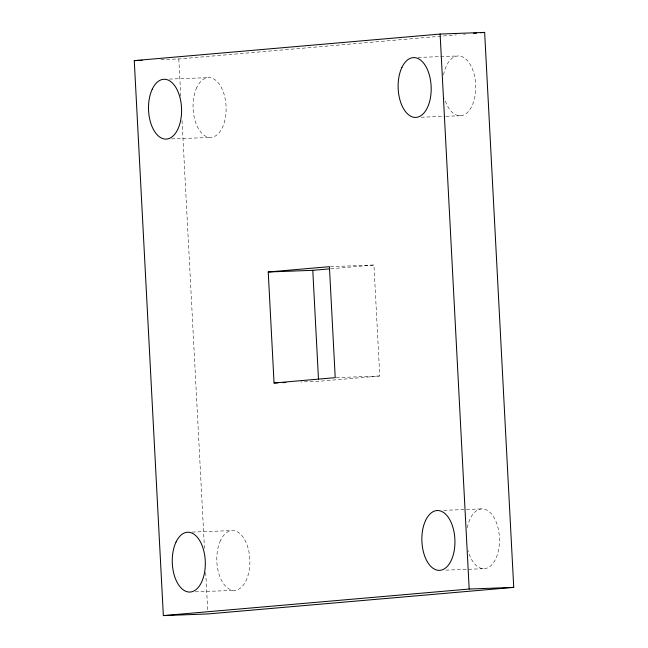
<?xml version="1.0" encoding="UTF-8"?>
<svg xmlns="http://www.w3.org/2000/svg" width="648" height="648" viewBox="0 0 648 648"><rect width="100%" height="100%" fill="white"/><g stroke="black" fill="none" stroke-linecap="round" stroke-linejoin="round"><path stroke-width="0.49" stroke-dasharray="3.24 2.43" d="M160.996 59.624L178.808 58.96L456.484 34.846M463.523 34.239L465.531 34.06M330.828 268.758L373.945 265.016L379.769 376.01L318.597 381.324L300.777 381.988M418.049 57.453L457.642 55.971M169.428 79.088L208.032 77.647M421.184 117.223L444.941 116.332M445.929 116.292L460.777 115.741M171.566 138.899L211.167 137.417M330.391 266.644L373.945 265.016M336.207 377.638L379.769 376.01M443.767 510.324L481.383 508.923M192.173 532.073L231.765 530.599M445.905 570.127L484.518 568.685M195.307 591.843L234.9 590.36M178.808 58.96L180.768 96.366M182.039 120.625L204.452 548.224M205.724 572.492L207.733 610.902M443.564 74.82A29.93 16.516 87.9 0 1 468.302 61.657A29.93 16.516 87.9 0 1 470.343 108.904A29.93 16.516 87.9 0 1 444.593 98.618M467.305 527.764A29.93 16.516 87.9 0 1 492.188 514.795A29.93 16.516 87.9 0 1 493.808 562.262A29.93 16.516 87.9 0 1 468.083 550.662M196.846 87.415A29.93 16.516 87.9 0 0 206.85 136.769A29.93 16.516 87.9 0 0 225.099 98.415A29.93 16.516 87.9 0 0 196.846 87.415M220.579 540.359A29.93 16.516 87.9 0 0 230.583 589.712A29.93 16.516 87.9 0 0 248.84 551.367A29.93 16.516 87.9 0 0 220.579 540.359"/><path stroke-width="0.97" d="M134.266 60.62L440.105 34.06L484.647 32.4L513.734 587.38L207.895 613.94L163.353 615.6L134.266 60.62L142.187 60.329M473.583 33.364L476.604 33.097M480.63 32.748L484.647 32.4M268.231 271.99L329.403 266.676L335.219 377.671L274.055 382.984L268.231 271.99L312.781 270.329L329.824 268.847M163.353 615.6L469.193 589.04L513.734 587.38M274.055 382.984L278.008 382.838M282.957 382.652L285.93 382.539M440.105 34.06L469.193 589.04M312.781 270.329L318.492 379.307M152.296 89.076A29.93 16.516 87.9 0 0 162.3 138.429A29.93 16.516 87.9 0 0 180.557 100.084A29.93 16.516 87.9 0 0 152.296 89.076M401.914 67.4A29.93 16.516 87.9 0 0 411.917 116.753A29.93 16.516 87.9 0 0 430.167 78.408A29.93 16.516 87.9 0 0 401.914 67.4M425.647 520.344A29.93 16.516 87.9 0 0 435.65 569.705A29.93 16.516 87.9 0 0 453.908 531.352A29.93 16.516 87.9 0 0 425.647 520.344M176.037 542.028A29.93 16.516 87.9 0 0 186.041 591.381A29.93 16.516 87.9 0 0 204.29 553.028A29.93 16.516 87.9 0 0 176.037 542.028"/></g></svg>
